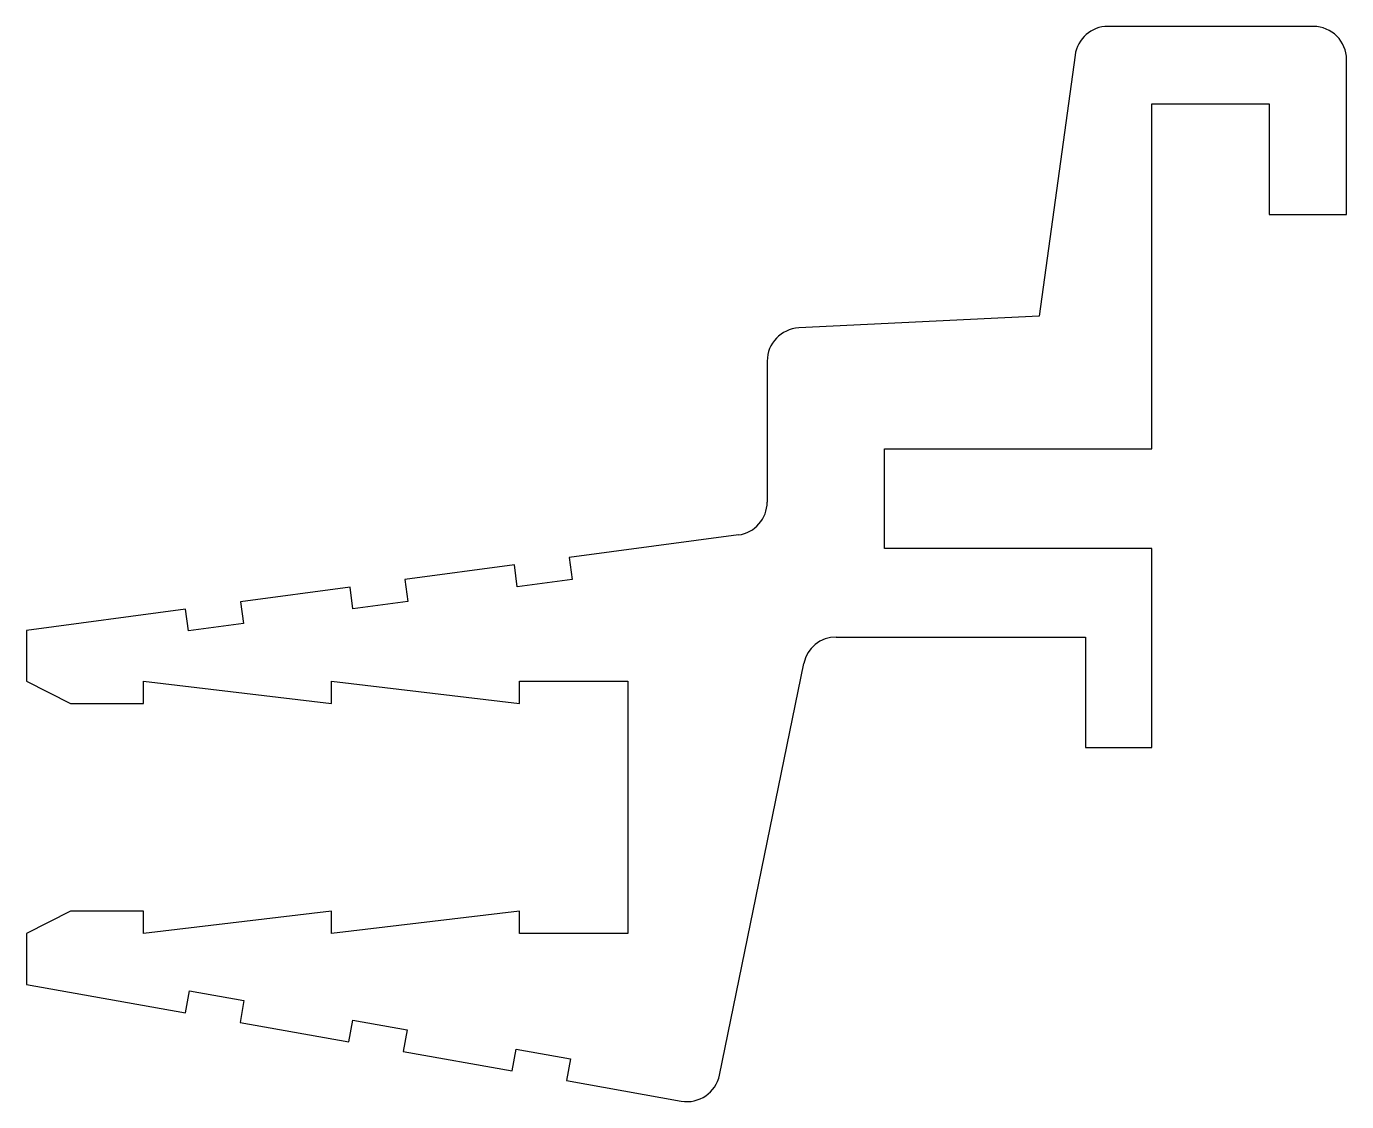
# Model space of a CAD drawing. Extents: x 1415.3 to 1475, y 2070.5 to 2119.1.
import ezdxf

# ---------------------------------------------------------------- set-up
doc = ezdxf.new("R2010")
doc.units = 0
doc.layers.add('ANA', color=220, linetype='CONTINUOUS')

msp = doc.modelspace()

# ---------------------------------------------------------------- linework, layer by layer
at = {"layer": 'ANA', "color": 0}
for p, q in [((1473.474, 2119.125), (1464.182, 2119.125)), ((1462.696, 2117.829), (1461.074, 2106.025)), ((1474.974, 2110.625), (1474.974, 2117.625)), ((1466.174, 2100.025), (1466.174, 2115.625)), ((1466.174, 2115.625), (1471.474, 2115.625)), ((1471.474, 2115.625), (1471.474, 2110.625)), ((1471.474, 2110.625), (1474.974, 2110.625)), ((1461.074, 2106.025), (1450.201, 2105.495)), ((1448.774, 2103.996), (1448.774, 2097.625)), ((1454.074, 2095.525), (1454.074, 2100.025)), ((1454.074, 2100.025), (1466.174, 2100.025)), ((1447.474, 2096.138), (1439.819, 2095.113)), ((1466.174, 2095.525), (1454.074, 2095.525)), ((1466.174, 2086.525), (1466.174, 2095.525)), ((1439.819, 2095.113), (1439.952, 2094.122)), ((1437.342, 2094.781), (1432.386, 2094.117)), ((1437.474, 2093.79), (1437.342, 2094.781)), ((1429.908, 2093.785), (1424.952, 2093.121)), ((1430.041, 2092.794), (1429.908, 2093.785)), ((1432.386, 2094.117), (1432.519, 2093.126)), ((1439.952, 2094.122), (1437.474, 2093.79)), ((1424.952, 2093.121), (1425.085, 2092.13)), ((1432.519, 2093.126), (1430.041, 2092.794)), ((1422.474, 2092.79), (1415.274, 2091.825)), ((1422.607, 2091.798), (1422.474, 2092.79)), ((1425.085, 2092.13), (1422.607, 2091.798)), ((1415.274, 2091.825), (1415.274, 2089.525)), ((1451.898, 2091.525), (1463.174, 2091.525)), ((1463.174, 2091.525), (1463.174, 2086.525)), ((1446.62, 2071.724), (1450.429, 2090.326)), ((1415.274, 2089.525), (1417.274, 2088.525)), ((1420.574, 2088.525), (1420.574, 2089.525)), ((1420.574, 2089.525), (1429.074, 2088.525)), ((1429.074, 2088.525), (1429.074, 2089.525)), ((1429.074, 2089.525), (1437.574, 2088.525)), ((1437.574, 2088.525), (1437.574, 2089.525)), ((1437.574, 2089.525), (1442.474, 2089.525)), ((1442.474, 2089.525), (1442.474, 2078.125)), ((1417.274, 2088.525), (1420.574, 2088.525)), ((1463.174, 2086.525), (1466.174, 2086.525)), ((1417.274, 2079.125), (1415.274, 2078.125)), ((1420.574, 2079.125), (1417.274, 2079.125)), ((1429.074, 2079.125), (1420.574, 2078.125)), ((1420.574, 2078.125), (1420.574, 2079.125)), ((1437.574, 2079.125), (1429.074, 2078.125)), ((1429.074, 2078.125), (1429.074, 2079.125)), ((1437.574, 2078.125), (1437.574, 2079.125)), ((1415.274, 2078.125), (1415.274, 2075.825)), ((1442.474, 2078.125), (1437.574, 2078.125)), ((1415.274, 2075.825), (1422.474, 2074.542)), ((1422.474, 2074.542), (1422.65, 2075.527)), ((1422.65, 2075.527), (1425.111, 2075.088)), ((1425.111, 2075.088), (1424.936, 2074.104)), ((1424.936, 2074.104), (1429.858, 2073.226)), ((1429.858, 2073.226), (1430.034, 2074.211)), ((1430.034, 2074.211), (1432.495, 2073.772)), ((1432.495, 2073.772), (1432.319, 2072.788)), ((1432.319, 2072.788), (1437.242, 2071.911)), ((1437.242, 2071.911), (1437.417, 2072.895)), ((1437.417, 2072.895), (1439.878, 2072.457)), ((1439.878, 2072.457), (1439.703, 2071.472)), ((1439.703, 2071.472), (1444.887, 2070.548))]:
    msp.add_line(p, q, dxfattribs=at)
for centre, start, end in [((1464.182, 2117.625), 90, 172.17629), ((1473.474, 2117.625), 0, 90), ((1450.274, 2103.996), 92.7927, 180), ((1447.274, 2097.625), 277.62971, 0), ((1451.898, 2090.025), 90, 168.42797), ((1445.15, 2072.025), 259.89647, 348.42797)]:
    msp.add_arc(centre, 1.5, start, end, dxfattribs=at)

doc.saveas('drawing.dxf')
